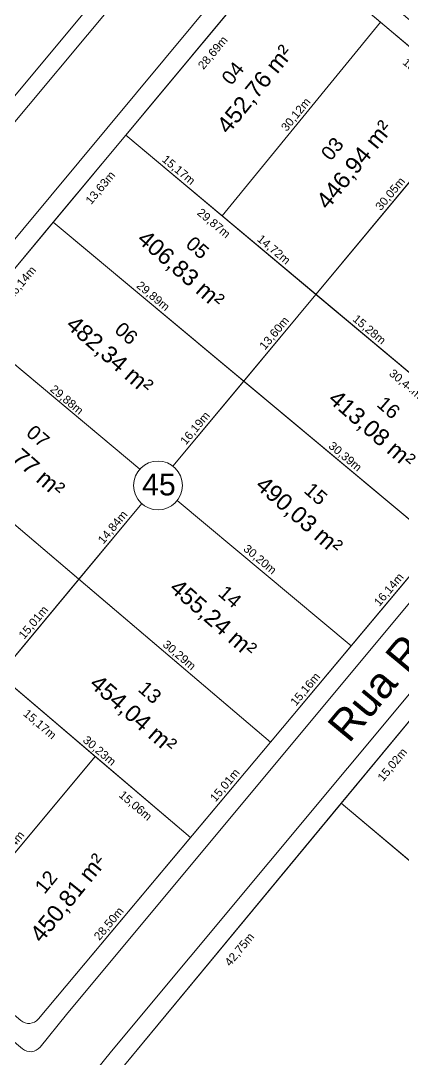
# Model space of a CAD drawing. Header units: metres. Extents: x 3808 to 8215, y 2374 to 6187.
# Drawn here: x 4941.5 to 4987.5, y 3154 to 3279 of the extents above; entities that cross this region are included whole.
import ezdxf

# ---------------------------------------------------------------- set-up
doc = ezdxf.new("R2010")
doc.units = ezdxf.units.M
for name, color, linetype in [('Areas Lotes', 1, 'Continuous'), ('Calçada', 8, 'Continuous'), ('COTAS', 7, 'Continuous'), ('Lote', 7, 'Continuous'), ('Nome das Ruas', 7, 'Continuous'), ('Nº Lote', 7, 'Continuous'), ('Nº. quadra', 7, 'Continuous'), ('quadras', 7, 'Continuous')]:
    doc.layers.add(name, color=color, linetype=linetype)
doc.styles.add('Arial', font='arial.ttf')
doc.dimstyles.new('Copy(2) of ISO-25', dxfattribs={"dimtxt": 1, "dimasz": 2.5, "dimexe": 1.25, "dimexo": 0.625, "dimgap": 0.2, "dimtad": 1, "dimtoh": 1, "dimlfac": 1, "dimzin": 1, "dimtxsty": 'Arial', "dimblk": 'NONE', "dimcen": 0, "dimse1": 1, "dimse2": 1, "dimsd1": 1, "dimsd2": 1, "dimclrt": 256, "dimaunit": 1, "dimadec": 3, "dimazin": 0, "dimtfac": 1, "dimtmove": 0, "dimatfit": 3, "dimldrblk": 'NONE', "dimfxl": 1, "dimtolj": 1, "dimtzin": 0, "dimarcsym": 0})

# ---------------------------------------------------------------- blocks, each defined once
blk = doc.blocks.new('*D2614')
at = {"layer": 'Defpoints', "color": 0, "linetype": 'Continuous', "transparency": 16777216}
for p in [(4980.06, 3184.78), (4982.11, 3183.08), (4952.78, 3151.86)]:
    blk.add_point(p, dxfattribs=at)
at = {"layer": 'COTAS', "linetype": 'Continuous', "lineweight": 5, "transparency": 16777216, "insert": (4967.86, 3167.13), "char_height": 1, "attachment_point": 5, "rotation": 50.3562, "style": 'Arial'}
blk.add_mtext('\\A1;42,75m', dxfattribs=at)
blk = doc.blocks.new('_None')
blk = doc.blocks.new('*D2615')
at = {"layer": 'Defpoints', "color": 0, "linetype": 'Continuous', "transparency": 16777216}
for p in [(4989.64, 3196.35), (4991.69, 3194.64), (4980.06, 3184.78)]:
    blk.add_point(p, dxfattribs=at)
at = {"layer": 'COTAS', "linetype": 'Continuous', "lineweight": 5, "transparency": 16777216, "insert": (4986.28, 3189.37), "char_height": 1, "attachment_point": 5, "rotation": 50.3562, "style": 'Arial'}
blk.add_mtext('\\A1;15,02m', dxfattribs=at)
blk = doc.blocks.new('*D2623')
at = {"layer": 'Defpoints', "color": 0, "linetype": 'Continuous', "transparency": 16777216}
for p in [(4980.06, 3184.78), (5003.26, 3165.26), (5001.82, 3163.55)]:
    blk.add_point(p, dxfattribs=at)
at = {"layer": 'COTAS', "linetype": 'Continuous', "lineweight": 5, "transparency": 16777216, "insert": (4990.73, 3173.92), "char_height": 1, "attachment_point": 5, "rotation": 319.9243, "style": 'Arial'}
blk.add_mtext('\\A1;30,32m', dxfattribs=at)
blk = doc.blocks.new('*D2844')
at = {"layer": 'Defpoints', "color": 0, "linetype": 'Continuous', "transparency": 16777216}
for p in [(4961.89, 3180.64), (4961.89, 3180.64), (4943.58, 3158.81)]:
    blk.add_point(p, dxfattribs=at)
at = {"layer": 'COTAS', "linetype": 'Continuous', "lineweight": 5, "transparency": 16777216, "insert": (4952.12, 3170.24), "char_height": 1, "attachment_point": 5, "rotation": 50.0047, "style": 'Arial'}
blk.add_mtext('\\A1;28,50m', dxfattribs=at)
blk = doc.blocks.new('*D2845')
at = {"layer": 'Defpoints', "color": 0, "linetype": 'Continuous', "transparency": 16777216}
for p in [(4971.53, 3192.14), (4971.53, 3192.14), (4961.89, 3180.64)]:
    blk.add_point(p, dxfattribs=at)
at = {"layer": 'COTAS', "linetype": 'Continuous', "lineweight": 5, "transparency": 16777216, "insert": (4966.1, 3186.9), "char_height": 1, "attachment_point": 5, "rotation": 50.0047, "style": 'Arial'}
blk.add_mtext('\\A1;15,01m', dxfattribs=at)
blk = doc.blocks.new('*D2846')
at = {"layer": 'Defpoints', "color": 0, "linetype": 'Continuous', "transparency": 16777216}
for p in [(4981.28, 3203.75), (4981.28, 3203.75), (4971.53, 3192.14)]:
    blk.add_point(p, dxfattribs=at)
at = {"layer": 'COTAS', "linetype": 'Continuous', "lineweight": 5, "transparency": 16777216, "insert": (4975.79, 3198.46), "char_height": 1, "attachment_point": 5, "rotation": 50.0047, "style": 'Arial'}
blk.add_mtext('\\A1;15,16m', dxfattribs=at)
blk = doc.blocks.new('*D2847')
at = {"layer": 'Defpoints', "color": 0, "linetype": 'Continuous', "transparency": 16777216}
for p in [(4991.65, 3216.11), (4991.65, 3216.11), (4981.28, 3203.75)]:
    blk.add_point(p, dxfattribs=at)
at = {"layer": 'COTAS', "linetype": 'Continuous', "lineweight": 5, "transparency": 16777216, "insert": (4985.85, 3210.45), "char_height": 1, "attachment_point": 5, "rotation": 50.0047, "style": 'Arial'}
blk.add_mtext('\\A1;16,14m', dxfattribs=at)
blk = doc.blocks.new('*D2853')
at = {"layer": 'Defpoints', "color": 0, "linetype": 'Continuous', "transparency": 16777216}
for p in [(4945.37, 3254.73), (4947.36, 3253.08), (4935.04, 3242.33)]:
    blk.add_point(p, dxfattribs=at)
at = {"layer": 'COTAS', "linetype": 'Continuous', "lineweight": 5, "transparency": 16777216, "insert": (4941.58, 3247.39), "char_height": 1, "attachment_point": 5, "rotation": 50.1991, "style": 'Arial'}
blk.add_mtext('\\A1;16,14m', dxfattribs=at)
blk = doc.blocks.new('*D2854')
at = {"layer": 'Defpoints', "color": 0, "linetype": 'Continuous', "transparency": 16777216}
for p in [(4954.1, 3265.2), (4956.09, 3263.55), (4945.37, 3254.73)]:
    blk.add_point(p, dxfattribs=at)
at = {"layer": 'COTAS', "linetype": 'Continuous', "lineweight": 5, "transparency": 16777216, "insert": (4951.11, 3258.82), "char_height": 1, "attachment_point": 5, "rotation": 50.1991, "style": 'Arial'}
blk.add_mtext('\\A1;13,63m', dxfattribs=at)
blk = doc.blocks.new('*D2855')
at = {"layer": 'Defpoints', "color": 0, "linetype": 'Continuous', "transparency": 16777216}
for p in [(4972.46, 3287.24), (4974.45, 3285.59), (4954.1, 3265.2)]:
    blk.add_point(p, dxfattribs=at)
at = {"layer": 'COTAS', "linetype": 'Continuous', "lineweight": 5, "transparency": 16777216, "insert": (4964.65, 3275.08), "char_height": 1, "attachment_point": 5, "rotation": 50.1991, "style": 'Arial'}
blk.add_mtext('\\A1;28,69m', dxfattribs=at)
blk = doc.blocks.new('*D2856')
at = {"layer": 'Defpoints', "color": 0, "linetype": 'Continuous', "transparency": 16777216}
for p in [(4974.58, 3287.43), (4984.8, 3278.79), (4983.17, 3276.87)]:
    blk.add_point(p, dxfattribs=at)
at = {"layer": 'COTAS', "linetype": 'Continuous', "lineweight": 5, "transparency": 16777216, "insert": (4978.58, 3281.8), "char_height": 1, "attachment_point": 5, "rotation": 319.8033, "style": 'Arial'}
blk.add_mtext('\\A1;13,38m', dxfattribs=at)
blk = doc.blocks.new('*D2857')
at = {"layer": 'Defpoints', "color": 0, "linetype": 'Continuous', "transparency": 16777216}
for p in [(4984.8, 3278.79), (4996.25, 3269.11), (4994.63, 3267.19)]:
    blk.add_point(p, dxfattribs=at)
at = {"layer": 'COTAS', "linetype": 'Continuous', "lineweight": 5, "transparency": 16777216, "insert": (4989.42, 3272.64), "char_height": 1, "attachment_point": 5, "rotation": 319.8033, "style": 'Arial'}
blk.add_mtext('\\A1;15,00m', dxfattribs=at)
blk = doc.blocks.new('*D2861')
at = {"layer": 'Defpoints', "color": 0, "linetype": 'Continuous', "transparency": 16777216}
for p in [(4948.46, 3211.75), (4948.46, 3211.75), (4938.85, 3200.22)]:
    blk.add_point(p, dxfattribs=at)
at = {"layer": 'COTAS', "linetype": 'Continuous', "lineweight": 5, "transparency": 16777216, "insert": (4943.04, 3206.5), "char_height": 1, "attachment_point": 5, "rotation": 50.1984, "style": 'Arial'}
blk.add_mtext('\\A1;15,01m', dxfattribs=at)
blk = doc.blocks.new('*D2862')
at = {"layer": 'Defpoints', "color": 0, "linetype": 'Continuous', "transparency": 16777216}
for p in [(4957.91, 3223.19), (4957.96, 3223.15), (4948.46, 3211.75)]:
    blk.add_point(p, dxfattribs=at)
at = {"layer": 'COTAS', "linetype": 'Continuous', "lineweight": 5, "transparency": 16777216, "insert": (4952.59, 3217.96), "char_height": 1, "attachment_point": 5, "rotation": 50.1984, "style": 'Arial'}
blk.add_mtext('\\A1;14,84m', dxfattribs=at)
blk = doc.blocks.new('*D2863')
at = {"layer": 'Defpoints', "color": 0, "linetype": 'Continuous', "transparency": 16777216}
for p in [(4968.32, 3235.59), (4968.32, 3235.59), (4957.91, 3223.19)]:
    blk.add_point(p, dxfattribs=at)
at = {"layer": 'COTAS', "linetype": 'Continuous', "lineweight": 5, "transparency": 16777216, "insert": (4962.52, 3229.88), "char_height": 1, "attachment_point": 5, "rotation": 50.1984, "style": 'Arial'}
blk.add_mtext('\\A1;16,19m', dxfattribs=at)
blk = doc.blocks.new('*D2864')
at = {"layer": 'Defpoints', "color": 0, "linetype": 'Continuous', "transparency": 16777216}
for p in [(4977.02, 3246.03), (4977.02, 3246.03), (4968.32, 3235.59)]:
    blk.add_point(p, dxfattribs=at)
at = {"layer": 'COTAS', "linetype": 'Continuous', "lineweight": 5, "transparency": 16777216, "insert": (4972.05, 3241.32), "char_height": 1, "attachment_point": 5, "rotation": 50.1984, "style": 'Arial'}
blk.add_mtext('\\A1;13,60m', dxfattribs=at)
blk = doc.blocks.new('*D2865')
at = {"layer": 'Defpoints', "color": 0, "linetype": 'Continuous', "transparency": 16777216}
for p in [(4996.25, 3269.11), (4996.25, 3269.11), (4977.02, 3246.03)]:
    blk.add_point(p, dxfattribs=at)
at = {"layer": 'COTAS', "linetype": 'Continuous', "lineweight": 5, "transparency": 16777216, "insert": (4986.02, 3258.09), "char_height": 1, "attachment_point": 5, "rotation": 50.1984, "style": 'Arial'}
blk.add_mtext('\\A1;30,05m', dxfattribs=at)
blk = doc.blocks.new('*D2867')
at = {"layer": 'Defpoints', "color": 0, "linetype": 'Continuous', "transparency": 16777216}
for p in [(4950.41, 3190.4), (4950.41, 3190.4), (4931.15, 3167.35)]:
    blk.add_point(p, dxfattribs=at)
at = {"layer": 'COTAS', "linetype": 'Continuous', "lineweight": 5, "transparency": 16777216, "insert": (4940.17, 3179.39), "char_height": 1, "attachment_point": 5, "rotation": 50.1026, "style": 'Arial'}
blk.add_mtext('\\A1;30,04m', dxfattribs=at)
blk = doc.blocks.new('*D2870')
at = {"layer": 'Defpoints', "color": 0, "linetype": 'Continuous', "transparency": 16777216}
for p in [(4938.85, 3200.22), (4950.41, 3190.4), (4948.97, 3188.7)]:
    blk.add_point(p, dxfattribs=at)
at = {"layer": 'COTAS', "linetype": 'Continuous', "lineweight": 5, "transparency": 16777216, "insert": (4943.71, 3194.23), "char_height": 1, "attachment_point": 5, "rotation": 319.6372, "style": 'Arial'}
blk.add_mtext('\\A1;15,17m', dxfattribs=at)
blk = doc.blocks.new('*D2871')
at = {"layer": 'Defpoints', "color": 0, "linetype": 'Continuous', "transparency": 16777216}
for p in [(4950.41, 3190.4), (4961.89, 3180.64), (4960.45, 3178.95)]:
    blk.add_point(p, dxfattribs=at)
at = {"layer": 'COTAS', "linetype": 'Continuous', "lineweight": 5, "transparency": 16777216, "insert": (4955.23, 3184.43), "char_height": 1, "attachment_point": 5, "rotation": 319.6372, "style": 'Arial'}
blk.add_mtext('\\A1;15,06m', dxfattribs=at)
blk = doc.blocks.new('*D2873')
at = {"layer": 'Defpoints', "color": 0, "linetype": 'Continuous', "transparency": 16777216}
for p in [(4938.85, 3200.22), (4938.85, 3200.22), (4961.89, 3180.64)]:
    blk.add_point(p, dxfattribs=at)
at = {"layer": 'COTAS', "linetype": 'Continuous', "lineweight": 5, "transparency": 16777216, "insert": (4950.89, 3191.04), "char_height": 1, "attachment_point": 5, "rotation": 319.6372, "style": 'Arial'}
blk.add_mtext('\\A1;30,23m', dxfattribs=at)
blk = doc.blocks.new('*D2874')
at = {"layer": 'Defpoints', "color": 0, "linetype": 'Continuous', "transparency": 16777216}
for p in [(4925.69, 3231.11), (4948.46, 3211.75), (4948.46, 3211.75)]:
    blk.add_point(p, dxfattribs=at)
at = {"layer": 'COTAS', "linetype": 'Continuous', "lineweight": 5, "transparency": 16777216, "insert": (4937.59, 3222.04), "char_height": 1, "attachment_point": 5, "rotation": 319.6372, "style": 'Arial'}
blk.add_mtext('\\A1;29,89m', dxfattribs=at)
blk = doc.blocks.new('*D2875')
at = {"layer": 'Defpoints', "color": 0, "linetype": 'Continuous', "transparency": 16777216}
for p in [(4948.46, 3211.75), (4948.46, 3211.75), (4971.53, 3192.14)]:
    blk.add_point(p, dxfattribs=at)
at = {"layer": 'COTAS', "linetype": 'Continuous', "lineweight": 5, "transparency": 16777216, "insert": (4960.51, 3202.55), "char_height": 1, "attachment_point": 5, "rotation": 319.6372, "style": 'Arial'}
blk.add_mtext('\\A1;30,29m', dxfattribs=at)
blk = doc.blocks.new('*D2876')
at = {"layer": 'Defpoints', "color": 0, "linetype": 'Continuous', "transparency": 16777216}
for p in [(4935.04, 3242.33), (4957.91, 3223.1), (4957.99, 3223.19)]:
    blk.add_point(p, dxfattribs=at)
at = {"layer": 'COTAS', "linetype": 'Continuous', "lineweight": 5, "transparency": 16777216, "insert": (4946.96, 3233.29), "char_height": 1, "attachment_point": 5, "rotation": 320.1528, "style": 'Arial'}
blk.add_mtext('\\A1;29,88m', dxfattribs=at)
blk = doc.blocks.new('*D2877')
at = {"layer": 'Defpoints', "color": 0, "linetype": 'Continuous', "transparency": 16777216}
for p in [(4958.16, 3223.19), (4981.28, 3203.75), (4981.28, 3203.75)]:
    blk.add_point(p, dxfattribs=at)
at = {"layer": 'COTAS', "linetype": 'Continuous', "lineweight": 5, "transparency": 16777216, "insert": (4970.23, 3214.08), "char_height": 1, "attachment_point": 5, "rotation": 319.9429, "style": 'Arial'}
blk.add_mtext('\\A1;30,20m', dxfattribs=at)
blk = doc.blocks.new('*D2878')
at = {"layer": 'Defpoints', "color": 0, "linetype": 'Continuous', "transparency": 16777216}
for p in [(4945.37, 3254.73), (4968.32, 3235.59), (4968.32, 3235.59)]:
    blk.add_point(p, dxfattribs=at)
at = {"layer": 'COTAS', "linetype": 'Continuous', "lineweight": 5, "transparency": 16777216, "insert": (4957.36, 3245.77), "char_height": 1, "attachment_point": 5, "rotation": 320.1528, "style": 'Arial'}
blk.add_mtext('\\A1;29,89m', dxfattribs=at)
blk = doc.blocks.new('*D2879')
at = {"layer": 'Defpoints', "color": 0, "linetype": 'Continuous', "transparency": 16777216}
for p in [(4968.32, 3235.59), (4991.65, 3216.11), (4991.65, 3216.11)]:
    blk.add_point(p, dxfattribs=at)
at = {"layer": 'COTAS', "linetype": 'Continuous', "lineweight": 5, "transparency": 16777216, "insert": (4980.5, 3226.46), "char_height": 1, "attachment_point": 5, "rotation": 320.1528, "style": 'Arial'}
blk.add_mtext('\\A1;30,39m', dxfattribs=at)
blk = doc.blocks.new('*D2880')
at = {"layer": 'Defpoints', "color": 0, "linetype": 'Continuous', "transparency": 16777216}
for p in [(4977.02, 3246.03), (4975.61, 3244.34), (5000.37, 3226.51)]:
    blk.add_point(p, dxfattribs=at)
at = {"layer": 'COTAS', "linetype": 'Continuous', "lineweight": 5, "transparency": 16777216, "insert": (4987.79, 3235.19), "char_height": 1, "attachment_point": 5, "rotation": 320.0948, "style": 'Arial'}
blk.add_mtext('\\A1;30,44m', dxfattribs=at)
blk = doc.blocks.new('*D2881')
at = {"layer": 'Defpoints', "color": 0, "linetype": 'Continuous', "transparency": 16777216}
for p in [(4954.11, 3265.19), (4952.69, 3263.5), (4977.02, 3246.03)]:
    blk.add_point(p, dxfattribs=at)
at = {"layer": 'COTAS', "linetype": 'Continuous', "lineweight": 5, "transparency": 16777216, "insert": (4964.66, 3254.54), "char_height": 1, "attachment_point": 5, "rotation": 320.0948, "style": 'Arial'}
blk.add_mtext('\\A1;29,87m', dxfattribs=at)
blk = doc.blocks.new('*D2882')
at = {"layer": 'Defpoints', "color": 0, "linetype": 'Continuous', "transparency": 16777216}
for p in [(4984.8, 3278.79), (4984.8, 3278.79), (4965.73, 3255.47)]:
    blk.add_point(p, dxfattribs=at)
at = {"layer": 'COTAS', "linetype": 'Continuous', "lineweight": 5, "transparency": 16777216, "insert": (4974.65, 3267.64), "char_height": 1, "attachment_point": 5, "rotation": 50.7303, "style": 'Arial'}
blk.add_mtext('\\A1;30,12m', dxfattribs=at)
blk = doc.blocks.new('*D6296')
at = {"layer": 'Defpoints', "color": 0, "linetype": 'Continuous', "transparency": 16777216}
for p in [(4954.1, 3265.2), (4965.73, 3255.47), (4965.73, 3255.47)]:
    blk.add_point(p, dxfattribs=at)
at = {"layer": 'COTAS', "linetype": 'Continuous', "lineweight": 5, "transparency": 16777216, "insert": (4960.43, 3260.95), "char_height": 1, "attachment_point": 5, "rotation": 320.0948, "style": 'Arial'}
blk.add_mtext('\\A1;15,17m', dxfattribs=at)
blk = doc.blocks.new('*D6297')
at = {"layer": 'Defpoints', "color": 0, "linetype": 'Continuous', "transparency": 16777216}
for p in [(4965.73, 3255.47), (4977.02, 3246.03), (4977.02, 3246.03)]:
    blk.add_point(p, dxfattribs=at)
at = {"layer": 'COTAS', "linetype": 'Continuous', "lineweight": 5, "transparency": 16777216, "insert": (4971.89, 3251.37), "char_height": 1, "attachment_point": 5, "rotation": 320.0948, "style": 'Arial'}
blk.add_mtext('\\A1;14,72m', dxfattribs=at)
blk = doc.blocks.new('*D6298')
at = {"layer": 'Defpoints', "color": 0, "linetype": 'Continuous', "transparency": 16777216}
for p in [(4977.02, 3246.03), (4988.75, 3236.23), (4988.75, 3236.23)]:
    blk.add_point(p, dxfattribs=at)
at = {"layer": 'COTAS', "linetype": 'Continuous', "lineweight": 5, "transparency": 16777216, "insert": (4983.4, 3241.74), "char_height": 1, "attachment_point": 5, "rotation": 320.0948, "style": 'Arial'}
blk.add_mtext('\\A1;15,28m', dxfattribs=at)

msp = doc.modelspace()

# ---------------------------------------------------------------- linework, layer by layer
at = {"layer": 'Calçada', "linetype": 'Continuous', "lineweight": 5}
for p, q in [((4885.476, 3203.54), (4964.15, 3298.069)), ((4887.013, 3202.261), (4965.687, 3296.79)), ((5022.391, 3238.883), (4952.386, 3154.918)), ((4952.386, 3154.918), (4949.122, 3150.896))]:
    msp.add_line(p, q, dxfattribs=at)
at = {"layer": 'Calçada', "linetype": 'Continuous', "lineweight": 5, "flags": 128}
msp.add_lwpolyline([(4941.655, 3155.22, 0.4186551), (4943.782, 3155.425), (4946.98, 3159.365), (5016.989, 3243.334), (5021.706, 3249.126, 0.4098546), (5021.508, 3251.222), (4974.37, 3290.799, 0.4154813), (4972.253, 3290.61), (4894.23, 3196.863, 0.4134016), (4894.42, 3194.753), (4941.655, 3155.22)], format="xyb", dxfattribs=at)
at = {"layer": 'Lote', "linetype": 'Continuous', "lineweight": 5}
for p, q in [((4965.732, 3255.473), (4984.799, 3278.794)), ((4959.792, 3225.354), (4996.255, 3269.115)), ((5000.369, 3226.507), (4954.108, 3265.194)), ((4945.372, 3254.734), (4991.649, 3216.113)), ((4935.041, 3242.334), (4955.81, 3225.001)), ((4925.686, 3231.106), (4971.534, 3192.138)), ((4919.574, 3177.086), (4956.034, 3220.843)), ((4960.317, 3221.24), (4981.275, 3203.749)), ((4916.081, 3219.578), (4961.89, 3180.642)), ((4931.15, 3167.353), (4950.415, 3190.396)), ((5025.88, 3146.227), (4980.056, 3184.782))]:
    msp.add_line(p, q, dxfattribs=at)
at = {"layer": 'Lote', "linetype": 'Continuous', "lineweight": 5, "flags": 128}
for points in [[(4984.799, 3278.794), (4974.58, 3287.429, 0.4162383), (4972.46, 3287.244), (4954.096, 3265.204), (4965.732, 3255.473)], [(4961.89, 3180.642), (4950.415, 3190.396), (4931.15, 3167.353), (4941.457, 3158.631, 0.4154447), (4943.575, 3158.812)], [(4993.603, 3153.818), (5003.259, 3165.26), (4980.056, 3184.782), (4952.782, 3151.865, 0.4130662), (4952.975, 3149.756), (4996.784, 3113.168, 0.4164302), (4998.904, 3113.367), (5016.399, 3134.639)]]:
    msp.add_lwpolyline(points, format="xyb", close=True, dxfattribs=at)
for points in [[(4977.022, 3246.032), (4996.255, 3269.115), (4984.799, 3278.794), (4965.732, 3255.473)], [(5007.712, 3259.434), (4996.255, 3269.115), (4977.022, 3246.032), (4988.745, 3236.228)], [(4977.022, 3246.032), (4954.096, 3265.204), (4945.372, 3254.734), (4968.317, 3235.585)], [(4991.649, 3216.113), (5000.369, 3226.507), (4977.022, 3246.032), (4968.317, 3235.585)], [(4925.686, 3231.106), (4916.081, 3219.578), (4938.853, 3200.223), (4948.458, 3211.751)], [(4961.89, 3180.642), (4971.534, 3192.138), (4948.458, 3211.751), (4938.853, 3200.223)], [(4950.415, 3190.396), (4938.853, 3200.223), (4919.604, 3177.122), (4931.15, 3167.353)]]:
    msp.add_lwpolyline(points, close=True, dxfattribs=at)
for points in [[(4959.792, 3225.354), (4968.317, 3235.585), (4945.372, 3254.734), (4935.041, 3242.334), (4955.81, 3225.001)], [(4955.81, 3225.001), (4935.041, 3242.334), (4925.686, 3231.106), (4948.458, 3211.751), (4956.034, 3220.843)], [(4960.317, 3221.24), (4981.275, 3203.749), (4991.649, 3216.113), (4968.317, 3235.585), (4959.792, 3225.354)], [(4956.034, 3220.843), (4948.458, 3211.751), (4971.534, 3192.138), (4981.275, 3203.749), (4960.317, 3221.24)], [(5010.775, 3178.561), (4989.637, 3196.345), (4980.056, 3184.782), (5003.259, 3165.26), (5011.05, 3174.491)]]:
    msp.add_lwpolyline(points, dxfattribs=at)
at = {"layer": 'Nº. quadra', "lineweight": 5}
for start, end in [(0, 180), (180, 0)]:
    msp.add_arc((4957.991, 3223.034), 2.937, start, end, dxfattribs=at)
at = {"layer": 'quadras', "linetype": 'Continuous', "lineweight": 5}
for p, q in [((4972.46, 3287.244), (4897.743, 3197.569)), ((5018.438, 3250.371), (4974.58, 3287.429)), ((4943.575, 3158.812), (5018.619, 3248.261)), ((5027.015, 3241.457), (4952.782, 3151.865))]:
    msp.add_line(p, q, dxfattribs=at)
msp.add_arc((4942.426, 3159.776), 1.5, 229.76395, 320.00468, dxfattribs=at)

# ---------------------------------------------------------------- texts
at = {"layer": 'Areas Lotes', "color": 1, "lineweight": 5, "style": 'Arial'}
for s, rotation, p in [('452,76 m²', 50.94257, (4966.447, 3265.217)), ('446,94 m²', 50.94257, (4978.435, 3256.127)), ('406,83 m²', 318.90341, (4955.347, 3252.469)), ('482,34 m²', 318.90341, (4946.772, 3242.156)), ('413,08 m²', 318.90341, (4978.36, 3233.224)), ('440,77 m²', 318.90341, (4936.128, 3229.756)), ('490,03 m²', 318.90341, (4969.598, 3222.845)), ('455,24 m²', 318.90341, (4959.245, 3210.463)), ('454,04 m²', 318.90341, (4949.611, 3198.941)), ('450,81 m²', 50.94257, (4943.952, 3167.867))]:
    msp.add_text(s, height=2.0071, rotation=rotation, dxfattribs=at).set_placement(p)
at = {"layer": 'Nome das Ruas', "lineweight": 5, "style": 'Arial'}
msp.add_text('Rua Recife', height=3.6842, rotation=50.27315, dxfattribs=at).set_placement((4980.996, 3191.891, 190.804))
at = {"layer": 'Nº Lote', "lineweight": 5, "style": 'Arial'}
for s, rotation, p in [('04', 50.94257, (4966.818, 3271.092, 1.156)), ('03', 50.94257, (4978.805, 3262.002, 1.156)), ('05', 318.90341, (4961.205, 3251.89, 1.156)), ('06', 318.90341, (4952.63, 3241.577, 1.156)), ('16', 318.90341, (4984.218, 3232.645, 1.156)), ('07', 318.90341, (4941.986, 3229.177, 1.156)), ('15', 318.90341, (4975.455, 3222.266, 1.156)), ('14', 318.90341, (4965.103, 3209.884, 1.156)), ('13', 318.90341, (4955.469, 3198.361, 1.156)), ('12', 50.94257, (4944.322, 3173.742, 1.156))]:
    msp.add_text(s, height=1.706, rotation=rotation, dxfattribs=at).set_placement(p)
at = {"layer": 'Nº. quadra', "lineweight": 5, "style": 'Arial'}
msp.add_text('45', height=2.6083, dxfattribs=at).set_placement((4956.071, 3221.838))

# ---------------------------------------------------------------- dimensions: what is measured, and where the dimension line sits
at = {"layer": 'COTAS', "linetype": 'Continuous', "lineweight": 5}
for base, p1, p2, angle, picture, middle in [((4974.45, 3285.585), (4954.096, 3265.204), (4972.46, 3287.244), 230.19911, '*D2855', (4964.653, 3275.078)), ((4994.629, 3267.191), (4984.799, 3278.794), (4996.255, 3269.115), 139.80332, '*D2857', (4989.418, 3272.642)), ((4996.255, 3269.115), (4977.022, 3246.032), (4996.255, 3269.115), 230.19841, '*D2865', (4986.023, 3258.086)), ((4956.087, 3263.545), (4945.372, 3254.734), (4954.096, 3265.204), 230.19911, '*D2854', (4951.11, 3258.823)), ((4952.693, 3263.502), (4977.022, 3246.032), (4954.108, 3265.194), 320.09481, '*D2881', (4964.664, 3254.535)), ((4947.363, 3253.075), (4935.041, 3242.334), (4945.372, 3254.734), 230.19911, '*D2853', (4941.582, 3247.388)), ((4977.022, 3246.032), (4968.317, 3235.585), (4977.022, 3246.032), 230.19841, '*D2864', (4972.054, 3241.321)), ((4968.317, 3235.585), (4957.914, 3223.185), (4968.317, 3235.585), 230.19841, '*D2863', (4962.521, 3229.881)), ((4957.956, 3223.151), (4948.458, 3211.751), (4957.914, 3223.185), 230.19841, '*D2862', (4952.592, 3217.963)), ((4991.649, 3216.113), (4981.275, 3203.749), (4991.649, 3216.113), 230.00468, '*D2847', (4985.848, 3210.446)), ((4948.458, 3211.751), (4938.853, 3200.223), (4948.458, 3211.751), 230.19841, '*D2861', (4943.04, 3206.5)), ((4981.275, 3203.749), (4971.534, 3192.138), (4981.275, 3203.749), 230.00468, '*D2846', (4975.791, 3198.458)), ((4948.975, 3188.701), (4938.853, 3200.223), (4950.415, 3190.396), 139.63719, '*D2870', (4943.712, 3194.225)), ((4991.69, 3194.644), (4980.056, 3184.782), (4989.637, 3196.345), 230.35618, '*D2615', (4986.283, 3189.373)), ((4971.534, 3192.138), (4961.89, 3180.642), (4971.534, 3192.138), 230.00468, '*D2845', (4966.098, 3186.905)), ((4960.45, 3178.948), (4950.415, 3190.396), (4961.89, 3180.642), 139.63719, '*D2871', (4955.231, 3184.435))]:
    dim = msp.add_linear_dim(base=base, p1=p1, p2=p2, angle=angle, dimstyle='Copy(2) of ISO-25', override={"dimpost": 'm', "dimtmove": 1}, dxfattribs=at)
    dim.commit()
    dim.dimension.update_dxf_attribs({"geometry": picture, "text_midpoint": middle})
for p1, p2, distance, picture, middle in [((4974.58, 3287.429), (4984.799, 3278.794), -2.519, '*D2856', (4978.581, 3281.799)), ((4965.732, 3255.473), (4984.799, 3278.794), 0, '*D2882', (4974.646, 3267.641)), ((4954.096, 3265.204), (4965.732, 3255.473), 0, '*D6296', (4960.428, 3260.953)), ((4965.732, 3255.473), (4977.022, 3246.032), 0, '*D6297', (4971.891, 3251.367)), ((4945.372, 3254.734), (4968.317, 3235.585), 0, '*D2878', (4957.358, 3245.774)), ((5000.369, 3226.507), (4977.022, 3246.032), 2.206, '*D2880', (4987.794, 3235.192)), ((4977.022, 3246.032), (4988.745, 3236.228), 0, '*D6298', (4983.397, 3241.744)), ((4935.041, 3242.334), (4957.985, 3223.185), -0.111, '*D2876', (4946.955, 3233.29)), ((4968.317, 3235.585), (4991.649, 3216.113), 0, '*D2879', (4980.496, 3226.464)), ((4925.686, 3231.106), (4948.458, 3211.751), 0, '*D2874', (4937.591, 3222.039)), ((4958.158, 3223.185), (4981.275, 3203.749), 0, '*D2877', (4970.232, 3214.08)), ((4971.534, 3192.1376), (4948.4581, 3211.751), 0, '*D2875', (4960.5148, 3202.5546)), ((4961.89, 3180.642), (4938.853, 3200.223), 0, '*D2873', (4950.89, 3191.043)), ((4931.15, 3167.353), (4950.415, 3190.396), 0, '*D2867', (4940.168, 3179.388)), ((4952.782, 3151.865), (4980.056, 3184.782), -2.667, '*D2614', (4967.856, 3167.133)), ((4980.056, 3184.782), (5003.259, 3165.26), -2.234, '*D2623', (4990.735, 3173.924)), ((4943.575, 3158.812), (4961.89, 3180.642), 0, '*D2844', (4952.119, 3170.242))]:
    dim = msp.add_aligned_dim(p1=p1, p2=p2, distance=distance, dimstyle='Copy(2) of ISO-25', override={"dimpost": 'm'}, dxfattribs=at)
    dim.commit()
    dim.dimension.update_dxf_attribs({"geometry": picture, "text_midpoint": middle})

doc.saveas('drawing.dxf')
